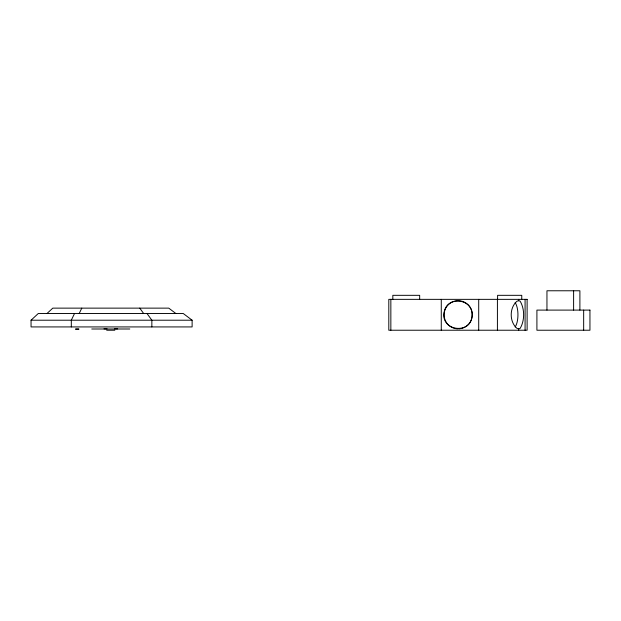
<?xml version="1.0" encoding="UTF-8"?>
<svg xmlns="http://www.w3.org/2000/svg" width="621" height="621" viewBox="0 0 621 621"><rect width="100%" height="100%" fill="white"/><g stroke="black" fill="none" stroke-linecap="round" stroke-linejoin="round"><path stroke-width="0.93" d="M74.528 313.504L71.314 320.211L71.314 326.925M79.209 313.504L81.778 308.132M31.05 320.211L38.292 313.504L183.249 313.504L192.122 320.211L192.122 326.925L31.05 326.925L31.05 320.211L192.122 320.211M46.994 313.504L52.785 308.132L168.757 308.132L175.852 313.504M518.69 328.882L520.134 328.408C524.792 320.684 524.792 308.893 520.134 301.177L518.69 300.696L517.029 301.177C509.274 307.667 509.274 321.911 517.029 328.408L518.69 328.882L518.69 330.225M75.622 328.882L78.844 328.882M103.971 328.843L107.076 328.843M114.551 328.843L117.656 328.843M91.753 328.998L129.789 328.998M75.607 329.324L78.828 329.324M106.696 330.225L114.831 330.225M147.014 313.504L151.85 320.211L151.85 326.925M139.764 308.132L143.637 313.504M583.662 310.096L583.662 330.225M579.898 310.096L579.898 290.775L546.954 290.775L546.954 310.096M573.61 290.775L573.61 310.096M525.079 299.353L525.079 330.225M521.756 299.353L521.756 295.324L497.592 295.324L497.592 299.353M518.69 299.353L518.69 300.696M497.413 299.353L497.413 330.225M478.706 299.353L478.706 330.225M441.275 299.353L441.275 330.225M419.672 299.353L419.672 295.324L392.829 295.324L392.829 299.353M390.85 299.353L390.85 330.225M515.151 302.582A14.097 5.597 -90 0 1 515.151 326.995M458.182 328.882A14.097 14.089 -90 0 1 444.256 312.642A14.097 14.089 -90 0 1 462.42 301.348A14.097 14.089 -90 0 1 470.811 321.026M470.376 321.841A14.097 14.089 -90 0 1 459.098 328.858M444.388 311.144C439.163 331.234 472.03 335.449 472.115 314.793C472.798 298.926 447.788 295.658 444.388 311.144M527.12 299.353L388.8 299.353L388.8 330.225L527.12 330.225L527.12 299.353M589.95 310.096L536.909 310.096L536.909 330.225L589.95 330.225L589.95 310.096"/></g></svg>
